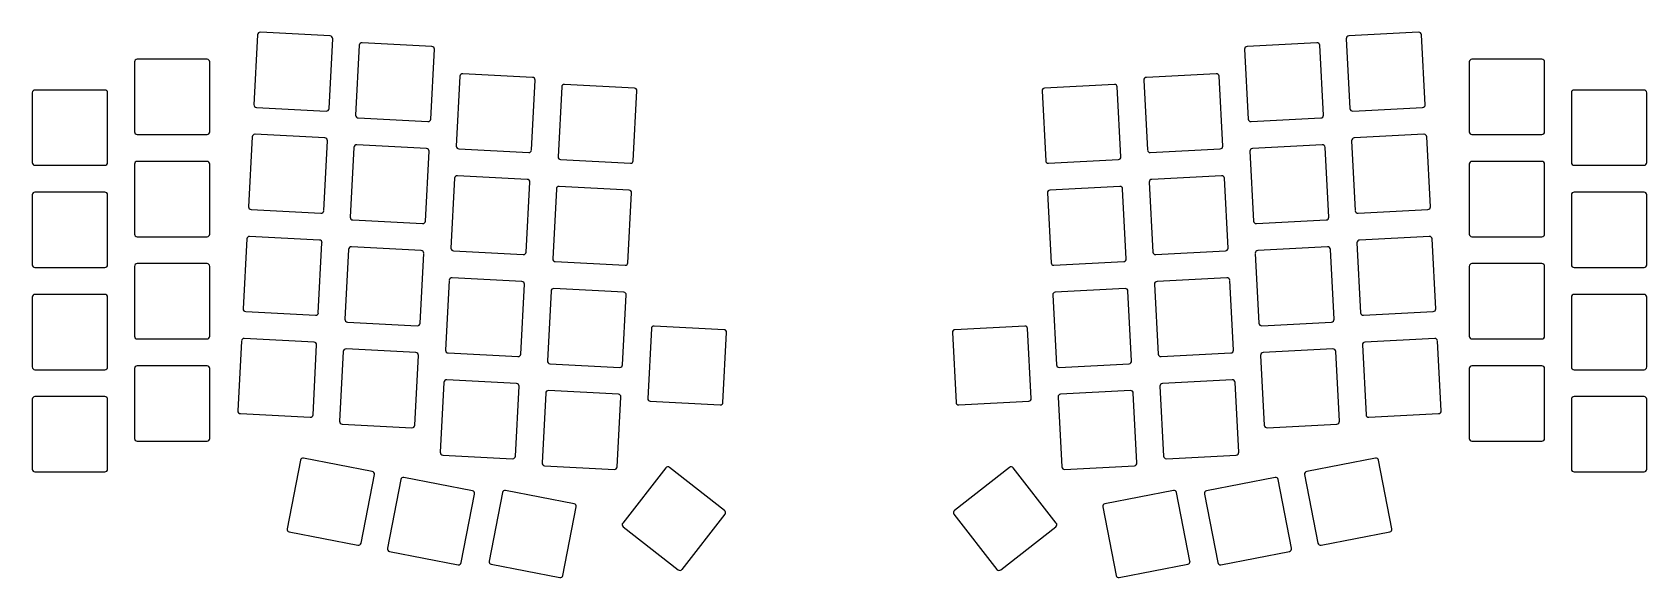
# Model space of a CAD drawing. Header units: millimetres. Extents: x -7 to 293, y -27 to 75.
import ezdxf

# ---------------------------------------------------------------- set-up
doc = ezdxf.new("R2010")
doc.units = ezdxf.units.MM

msp = doc.modelspace()

# ---------------------------------------------------------------- linework, layer by layer
for p, q in [((34.88, 74.26), (34.2, 61.27)), ((48.39, 74.05), (35.41, 74.73)), ((48.18, 60.54), (48.86, 73.52)), ((53.81, 72.31), (53.13, 59.33)), ((67.31, 72.1), (54.33, 72.78)), ((231.87, 72.78), (218.89, 72.1)), ((233.08, 59.33), (232.4, 72.31)), ((237.34, 73.52), (238.02, 60.54)), ((250.8, 74.73), (237.82, 74.05)), ((252, 61.27), (251.32, 74.26)), ((12, 69.22), (12, 56.22)), ((25.5, 69.72), (12.5, 69.72)), ((26, 56.22), (26, 69.22)), ((67.11, 58.6), (67.79, 71.58)), ((218.42, 71.58), (219.1, 58.6)), ((260.21, 69.22), (260.21, 56.22)), ((273.71, 69.72), (260.71, 69.72)), ((274.21, 56.22), (274.21, 69.22)), ((72.53, 66.56), (71.85, 53.58)), ((86.04, 66.35), (73.06, 67.03)), ((213.15, 67.03), (200.17, 66.35)), ((214.36, 53.58), (213.68, 66.56)), ((-7, 63.5), (-7, 50.5)), ((6.5, 64), (-6.5, 64)), ((7, 50.5), (7, 63.5)), ((85.83, 52.85), (86.51, 65.83)), ((91.45, 64.57), (90.77, 51.59)), ((104.96, 64.36), (91.98, 65.04)), ((104.75, 50.85), (105.43, 63.84)), ((180.77, 63.84), (181.45, 50.85)), ((194.23, 65.04), (181.25, 64.36)), ((195.43, 51.59), (194.75, 64.57)), ((199.69, 65.83), (200.37, 52.85)), ((279.21, 63.5), (279.21, 50.5)), ((292.71, 64), (279.71, 64)), ((293.21, 50.5), (293.21, 63.5)), ((34.68, 60.75), (47.66, 60.07)), ((238.55, 60.07), (251.53, 60.75)), ((53.6, 58.8), (66.58, 58.12)), ((219.63, 58.12), (232.61, 58.8)), ((12.5, 55.72), (25.5, 55.72)), ((33.89, 55.28), (33.21, 42.3)), ((47.4, 55.08), (34.41, 55.76)), ((47.19, 41.57), (47.87, 54.55)), ((238.34, 54.55), (239.02, 41.57)), ((251.79, 55.76), (238.81, 55.08)), ((253, 42.3), (252.32, 55.28)), ((260.71, 55.72), (273.71, 55.72)), ((52.81, 53.34), (52.13, 40.36)), ((66.32, 53.13), (53.34, 53.81)), ((66.11, 39.62), (66.79, 52.6)), ((72.32, 53.05), (85.31, 52.37)), ((91.25, 51.06), (104.23, 50.38)), ((181.98, 50.38), (194.96, 51.06)), ((200.9, 52.37), (213.88, 53.05)), ((219.41, 52.6), (220.09, 39.62)), ((232.87, 53.81), (219.89, 53.13)), ((234.07, 40.36), (233.39, 53.34)), ((-6.5, 50), (6.5, 50)), ((12, 50.22), (12, 37.22)), ((25.5, 50.72), (12.5, 50.72)), ((26, 37.22), (26, 50.22)), ((85.05, 47.38), (72.06, 48.06)), ((214.14, 48.06), (201.16, 47.38)), ((260.21, 50.22), (260.21, 37.22)), ((273.71, 50.72), (260.71, 50.72)), ((274.21, 37.22), (274.21, 50.22)), ((279.71, 50), (292.71, 50)), ((71.54, 47.59), (70.86, 34.6)), ((84.84, 33.87), (85.52, 46.85)), ((90.46, 45.59), (89.78, 32.61)), ((103.97, 45.39), (90.98, 46.07)), ((195.22, 46.07), (182.24, 45.39)), ((196.43, 32.61), (195.75, 45.59)), ((200.69, 46.85), (201.37, 33.87)), ((215.35, 34.6), (214.67, 47.59)), ((-7, 44.5), (-7, 31.5)), ((6.5, 45), (-6.5, 45)), ((7, 31.5), (7, 44.5)), ((103.76, 31.88), (104.44, 44.86)), ((181.77, 44.86), (182.45, 31.88)), ((279.21, 44.5), (279.21, 31.5)), ((292.71, 45), (279.71, 45)), ((293.21, 31.5), (293.21, 44.5)), ((33.68, 41.78), (46.66, 41.09)), ((52.61, 39.83), (65.59, 39.15)), ((220.62, 39.15), (233.6, 39.83)), ((239.54, 41.09), (252.53, 41.78)), ((12.5, 36.72), (25.5, 36.72)), ((32.89, 36.31), (32.21, 23.33)), ((46.4, 36.1), (33.42, 36.78)), ((252.79, 36.78), (239.81, 36.1)), ((253.99, 23.33), (253.31, 36.31)), ((260.71, 36.72), (273.71, 36.72)), ((46.19, 22.59), (46.87, 35.58)), ((51.82, 34.36), (51.14, 21.38)), ((65.33, 34.16), (52.34, 34.84)), ((65.12, 20.65), (65.8, 33.63)), ((71.33, 34.08), (84.31, 33.4)), ((201.89, 33.4), (214.88, 34.08)), ((220.41, 33.63), (221.09, 20.65)), ((233.86, 34.84), (220.88, 34.16)), ((235.07, 21.38), (234.39, 34.36)), ((239.33, 35.58), (240.01, 22.59)), ((-6.5, 31), (6.5, 31)), ((12, 31.21), (12, 18.21)), ((25.5, 31.71), (12.5, 31.71)), ((26, 18.21), (26, 31.21)), ((90.25, 32.09), (103.23, 31.41)), ((182.97, 31.41), (195.96, 32.09)), ((260.21, 31.21), (260.21, 18.21)), ((273.71, 31.71), (260.71, 31.71)), ((274.21, 18.21), (274.21, 31.21)), ((279.71, 31), (292.71, 31)), ((70.54, 28.61), (69.86, 15.63)), ((84.05, 28.41), (71.07, 29.09)), ((83.84, 14.9), (84.52, 27.88)), ((102.97, 26.41), (89.99, 27.09)), ((196.22, 27.09), (183.23, 26.41)), ((201.68, 27.88), (202.36, 14.9)), ((215.14, 29.09), (202.16, 28.41)), ((216.34, 15.63), (215.66, 28.61)), ((-7, 25.5), (-7, 12.5)), ((6.5, 26), (-6.5, 26)), ((7, 12.5), (7, 25.5)), ((89.46, 26.62), (88.78, 13.64)), ((102.77, 12.91), (103.45, 25.89)), ((182.76, 25.89), (183.44, 12.91)), ((197.42, 13.64), (196.74, 26.62)), ((279.21, 25.5), (279.21, 12.5)), ((292.71, 26), (279.71, 26)), ((293.21, 12.5), (293.21, 25.5)), ((32.69, 22.8), (45.67, 22.12)), ((240.54, 22.12), (253.52, 22.8)), ((51.61, 20.86), (64.59, 20.18)), ((108.12, 19.63), (107.44, 6.65)), ((121.63, 19.43), (108.65, 20.11)), ((121.42, 5.92), (122.11, 18.9)), ((164.1, 18.9), (164.78, 5.92)), ((177.56, 20.11), (164.57, 19.43)), ((178.76, 6.65), (178.08, 19.63)), ((221.61, 20.18), (234.6, 20.86)), ((12.5, 17.71), (25.5, 17.71)), ((31.9, 17.33), (31.22, 4.35)), ((45.41, 17.13), (32.43, 17.81)), ((45.2, 3.62), (45.88, 16.6)), ((50.82, 15.39), (50.14, 2.41)), ((64.33, 15.18), (51.35, 15.86)), ((70.34, 15.11), (83.32, 14.42)), ((202.89, 14.42), (215.87, 15.11)), ((234.86, 15.86), (221.88, 15.18)), ((236.06, 2.41), (235.38, 15.39)), ((240.33, 16.6), (241.01, 3.62)), ((253.78, 17.81), (240.8, 17.13)), ((254.99, 4.35), (254.31, 17.33)), ((260.71, 17.71), (273.71, 17.71)), ((12, 12.21), (12, -0.79)), ((25.5, 12.71), (12.5, 12.71)), ((26, -0.79), (26, 12.21)), ((64.12, 1.67), (64.8, 14.66)), ((89.26, 13.11), (102.24, 12.43)), ((183.97, 12.43), (196.95, 13.11)), ((221.4, 14.66), (222.08, 1.67)), ((260.21, 12.21), (260.21, -0.79)), ((273.71, 12.71), (260.71, 12.71)), ((274.21, -0.79), (274.21, 12.21)), ((-6.5, 12), (6.5, 12)), ((69.55, 9.64), (68.87, -3.34)), ((83.06, 9.43), (70.07, 10.11)), ((216.13, 10.11), (203.15, 9.43)), ((217.34, -3.34), (216.66, 9.64)), ((279.71, 12), (292.71, 12)), ((-7, 6.5), (-7, -6.5)), ((6.5, 7), (-6.5, 7)), ((7, -6.5), (7, 6.5)), ((82.85, -4.08), (83.53, 8.91)), ((88.47, 7.65), (87.79, -5.34)), ((101.98, 7.44), (89, 8.12)), ((101.77, -6.07), (102.45, 6.91)), ((107.92, 6.13), (120.9, 5.45)), ((165.31, 5.45), (178.29, 6.13)), ((183.76, 6.91), (184.44, -6.07)), ((197.21, 8.12), (184.23, 7.44)), ((198.42, -5.34), (197.74, 7.65)), ((202.68, 8.91), (203.36, -4.08)), ((279.21, 6.5), (279.21, -6.5)), ((292.71, 7), (279.71, 7)), ((293.21, -6.5), (293.21, 6.5)), ((31.69, 3.83), (44.67, 3.15)), ((241.53, 3.15), (254.51, 3.83)), ((50.62, 1.88), (63.6, 1.2)), ((222.61, 1.2), (235.59, 1.88)), ((12.5, -1.28), (25.5, -1.28)), ((260.71, -1.28), (273.71, -1.28)), ((42.87, -4.82), (40.39, -17.58)), ((56.21, -6.91), (43.45, -4.43)), ((69.34, -3.87), (82.32, -4.55)), ((88.26, -5.86), (101.25, -6.54)), ((184.96, -6.54), (197.94, -5.86)), ((203.88, -4.55), (216.87, -3.87)), ((242.75, -4.43), (229.99, -6.91)), ((245.82, -17.58), (243.34, -4.82)), ((-6.5, -7), (6.5, -7)), ((54.13, -20.25), (56.61, -7.49)), ((61.52, -8.45), (59.04, -21.21)), ((74.87, -10.53), (62.1, -8.05)), ((110.79, -6.27), (102.79, -16.51)), ((121.74, -14.18), (111.49, -6.18)), ((174.72, -6.18), (164.47, -14.18)), ((183.42, -16.51), (175.42, -6.27)), ((224.1, -8.05), (211.34, -10.53)), ((227.17, -21.21), (224.69, -8.45)), ((229.6, -7.49), (232.08, -20.25)), ((279.71, -7), (292.71, -7)), ((72.78, -23.88), (75.26, -11.12)), ((80.41, -10.84), (77.93, -23.61)), ((93.75, -12.93), (80.99, -10.45)), ((205.21, -10.45), (192.45, -12.93)), ((208.28, -23.61), (205.8, -10.84)), ((210.95, -11.12), (213.43, -23.88)), ((91.67, -26.28), (94.15, -13.52)), ((113.82, -25.13), (121.82, -14.89)), ((164.38, -14.89), (172.39, -25.13)), ((192.06, -13.52), (194.54, -26.28)), ((102.87, -17.21), (113.12, -25.22)), ((173.09, -25.22), (183.33, -17.21)), ((40.78, -18.17), (53.54, -20.65)), ((232.66, -20.65), (245.43, -18.17)), ((59.43, -21.79), (72.19, -24.27)), ((214.01, -24.27), (226.77, -21.79)), ((78.32, -24.19), (91.08, -26.67)), ((195.12, -26.67), (207.88, -24.19))]:
    msp.add_line(p, q)
for centre, start, end in [((35.38, 74.23), 87, 177), ((48.36, 73.55), 357, 87), ((54.31, 72.29), 87, 177), ((67.29, 71.6), 357, 87), ((218.92, 71.6), 93, 183), ((231.9, 72.29), 3, 93), ((237.84, 73.55), 93, 183), ((250.82, 74.23), 3, 93), ((12.5, 69.22), 90, 180), ((25.5, 69.22), 0, 90), ((260.71, 69.22), 90, 180), ((273.71, 69.22), 0, 90), ((73.03, 66.53), 87, 177), ((86.01, 65.85), 357, 87), ((200.19, 65.85), 93, 183), ((213.18, 66.53), 3, 93), ((-6.5, 63.5), 90, 180), ((6.5, 63.5), 0, 90), ((91.95, 64.54), 87, 177), ((104.93, 63.86), 357, 87), ((181.27, 63.86), 93, 183), ((194.25, 64.54), 3, 93), ((279.71, 63.5), 90, 180), ((292.71, 63.5), 0, 90), ((34.7, 61.25), 177, 267), ((47.68, 60.57), 267, 357), ((238.52, 60.57), 183, 273), ((251.51, 61.25), 273, 3), ((53.63, 59.3), 177, 267), ((66.61, 58.62), 267, 357), ((219.6, 58.62), 183, 273), ((232.58, 59.3), 273, 3), ((12.5, 56.22), 180, 270), ((25.5, 56.22), 270, 0), ((34.39, 55.26), 87, 177), ((47.37, 54.58), 357, 87), ((238.84, 54.58), 93, 183), ((251.82, 55.26), 3, 93), ((260.71, 56.22), 180, 270), ((273.71, 56.22), 270, 0), ((53.31, 53.31), 87, 177), ((66.29, 52.63), 357, 87), ((72.35, 53.55), 177, 267), ((85.33, 52.87), 267, 357), ((91.27, 51.56), 177, 267), ((194.93, 51.56), 273, 3), ((200.87, 52.87), 183, 273), ((213.86, 53.55), 273, 3), ((219.91, 52.63), 93, 183), ((232.9, 53.31), 3, 93), ((-6.5, 50.5), 180, 270), ((6.5, 50.5), 270, 0), ((12.5, 50.22), 90, 180), ((25.5, 50.22), 0, 90), ((72.04, 47.56), 87, 177), ((104.25, 50.88), 267, 357), ((181.95, 50.88), 183, 273), ((214.17, 47.56), 3, 93), ((260.71, 50.22), 90, 180), ((273.71, 50.22), 0, 90), ((279.71, 50.5), 180, 270), ((292.71, 50.5), 270, 0), ((85.02, 46.88), 357, 87), ((90.96, 45.57), 87, 177), ((103.94, 44.89), 357, 87), ((182.27, 44.89), 93, 183), ((195.25, 45.57), 3, 93), ((201.19, 46.88), 93, 183), ((-6.5, 44.5), 90, 180), ((6.5, 44.5), 0, 90), ((33.71, 42.27), 177, 267), ((252.5, 42.27), 273, 3), ((279.71, 44.5), 90, 180), ((292.71, 44.5), 0, 90), ((46.69, 41.59), 267, 357), ((52.63, 40.33), 177, 267), ((65.61, 39.65), 267, 357), ((220.59, 39.65), 183, 273), ((233.58, 40.33), 273, 3), ((239.52, 41.59), 183, 273), ((12.5, 37.22), 180, 270), ((25.5, 37.22), 270, 0), ((33.39, 36.28), 87, 177), ((46.38, 35.6), 357, 87), ((239.83, 35.6), 93, 183), ((252.81, 36.28), 3, 93), ((260.71, 37.22), 180, 270), ((273.71, 37.22), 270, 0), ((52.32, 34.34), 87, 177), ((65.3, 33.66), 357, 87), ((71.36, 34.58), 177, 267), ((84.34, 33.9), 267, 357), ((201.87, 33.9), 183, 273), ((214.85, 34.58), 273, 3), ((220.91, 33.66), 93, 183), ((233.89, 34.34), 3, 93), ((-6.5, 31.5), 180, 270), ((6.5, 31.5), 270, 0), ((12.5, 31.21), 90, 180), ((25.5, 31.21), 0, 90), ((90.28, 32.59), 177, 267), ((103.26, 31.91), 267, 357), ((182.95, 31.91), 183, 273), ((195.93, 32.59), 273, 3), ((260.71, 31.21), 90, 180), ((273.71, 31.21), 0, 90), ((279.71, 31.5), 180, 270), ((292.71, 31.5), 270, 0), ((71.04, 28.59), 87, 177), ((84.02, 27.91), 357, 87), ((89.96, 26.59), 87, 177), ((196.24, 26.59), 3, 93), ((202.18, 27.91), 93, 183), ((215.16, 28.59), 3, 93), ((-6.5, 25.5), 90, 180), ((6.5, 25.5), 0, 90), ((102.95, 25.91), 357, 87), ((183.26, 25.91), 93, 183), ((279.71, 25.5), 90, 180), ((292.71, 25.5), 0, 90), ((32.71, 23.3), 177, 267), ((45.7, 22.62), 267, 357), ((51.64, 21.35), 177, 267), ((234.57, 21.35), 273, 3), ((240.51, 22.62), 183, 273), ((253.49, 23.3), 273, 3), ((12.5, 18.21), 180, 270), ((25.5, 18.21), 270, 0), ((64.62, 20.67), 267, 357), ((108.62, 19.61), 87, 177), ((121.61, 18.93), 357, 87), ((164.6, 18.93), 93, 183), ((177.58, 19.61), 3, 93), ((221.59, 20.67), 183, 273), ((260.71, 18.21), 180, 270), ((273.71, 18.21), 270, 0), ((32.4, 17.31), 87, 177), ((45.38, 16.63), 357, 87), ((51.32, 15.36), 87, 177), ((64.31, 14.68), 357, 87), ((70.36, 15.6), 177, 267), ((215.85, 15.6), 273, 3), ((221.9, 14.68), 93, 183), ((234.88, 15.36), 3, 93), ((240.83, 16.63), 93, 183), ((253.81, 17.31), 3, 93), ((-6.5, 12.5), 180, 270), ((6.5, 12.5), 270, 0), ((12.5, 12.21), 90, 180), ((25.5, 12.21), 0, 90), ((83.34, 14.92), 267, 357), ((89.28, 13.61), 177, 267), ((102.27, 12.93), 267, 357), ((183.94, 12.93), 183, 273), ((196.92, 13.61), 273, 3), ((202.86, 14.92), 183, 273), ((260.71, 12.21), 90, 180), ((273.71, 12.21), 0, 90), ((279.71, 12.5), 180, 270), ((292.71, 12.5), 270, 0), ((70.05, 9.61), 87, 177), ((83.03, 8.93), 357, 87), ((203.18, 8.93), 93, 183), ((216.16, 9.61), 3, 93), ((-6.5, 6.5), 90, 180), ((6.5, 6.5), 0, 90), ((88.97, 7.62), 87, 177), ((101.95, 6.94), 357, 87), ((107.94, 6.63), 177, 267), ((178.26, 6.63), 273, 3), ((184.26, 6.94), 93, 183), ((197.24, 7.62), 3, 93), ((279.71, 6.5), 90, 180), ((292.71, 6.5), 0, 90), ((31.72, 4.33), 177, 267), ((44.7, 3.65), 267, 357), ((120.93, 5.95), 267, 357), ((165.28, 5.95), 183, 273), ((241.51, 3.65), 183, 273), ((254.49, 4.33), 273, 3), ((50.64, 2.38), 177, 267), ((63.63, 1.7), 267, 357), ((222.58, 1.7), 183, 273), ((235.56, 2.38), 273, 3), ((12.5, -0.79), 180, 270), ((25.5, -0.79), 270, 0), ((260.71, -0.79), 180, 270), ((273.71, -0.79), 270, 0), ((43.36, -4.92), 79, 169), ((69.37, -3.37), 177, 267), ((82.35, -4.05), 267, 357), ((88.29, -5.36), 177, 267), ((197.92, -5.36), 273, 3), ((203.86, -4.05), 183, 273), ((216.84, -3.37), 273, 3), ((242.85, -4.92), 11, 101), ((-6.5, -6.5), 180, 270), ((6.5, -6.5), 270, 0), ((56.12, -7.4), 349, 79), ((62.01, -8.54), 79, 169), ((101.27, -6.04), 267, 357), ((111.18, -6.57), 52, 142), ((175.02, -6.57), 38, 128), ((184.94, -6.04), 183, 273), ((224.2, -8.54), 11, 101), ((230.09, -7.4), 101, 191), ((279.71, -6.5), 180, 270), ((292.71, -6.5), 270, 0), ((74.77, -11.02), 349, 79), ((80.9, -10.94), 79, 169), ((205.31, -10.94), 11, 101), ((211.44, -11.02), 101, 191), ((93.66, -13.42), 349, 79), ((121.43, -14.58), 322, 52), ((164.78, -14.58), 128, 218), ((192.55, -13.42), 101, 191), ((40.88, -17.68), 169, 259), ((103.18, -16.82), 142, 232), ((183.03, -16.82), 308, 38), ((245.33, -17.68), 281, 11), ((53.64, -20.16), 259, 349), ((232.57, -20.16), 191, 281), ((59.53, -21.3), 169, 259), ((72.29, -23.78), 259, 349), ((78.42, -23.7), 169, 259), ((207.79, -23.7), 281, 11), ((213.92, -23.78), 191, 281), ((226.68, -21.3), 281, 11), ((91.18, -26.18), 259, 349), ((113.42, -24.82), 232, 322), ((172.78, -24.82), 218, 308), ((195.03, -26.18), 191, 281)]:
    msp.add_arc(centre, 0.5, start, end)

doc.saveas('drawing.dxf')
